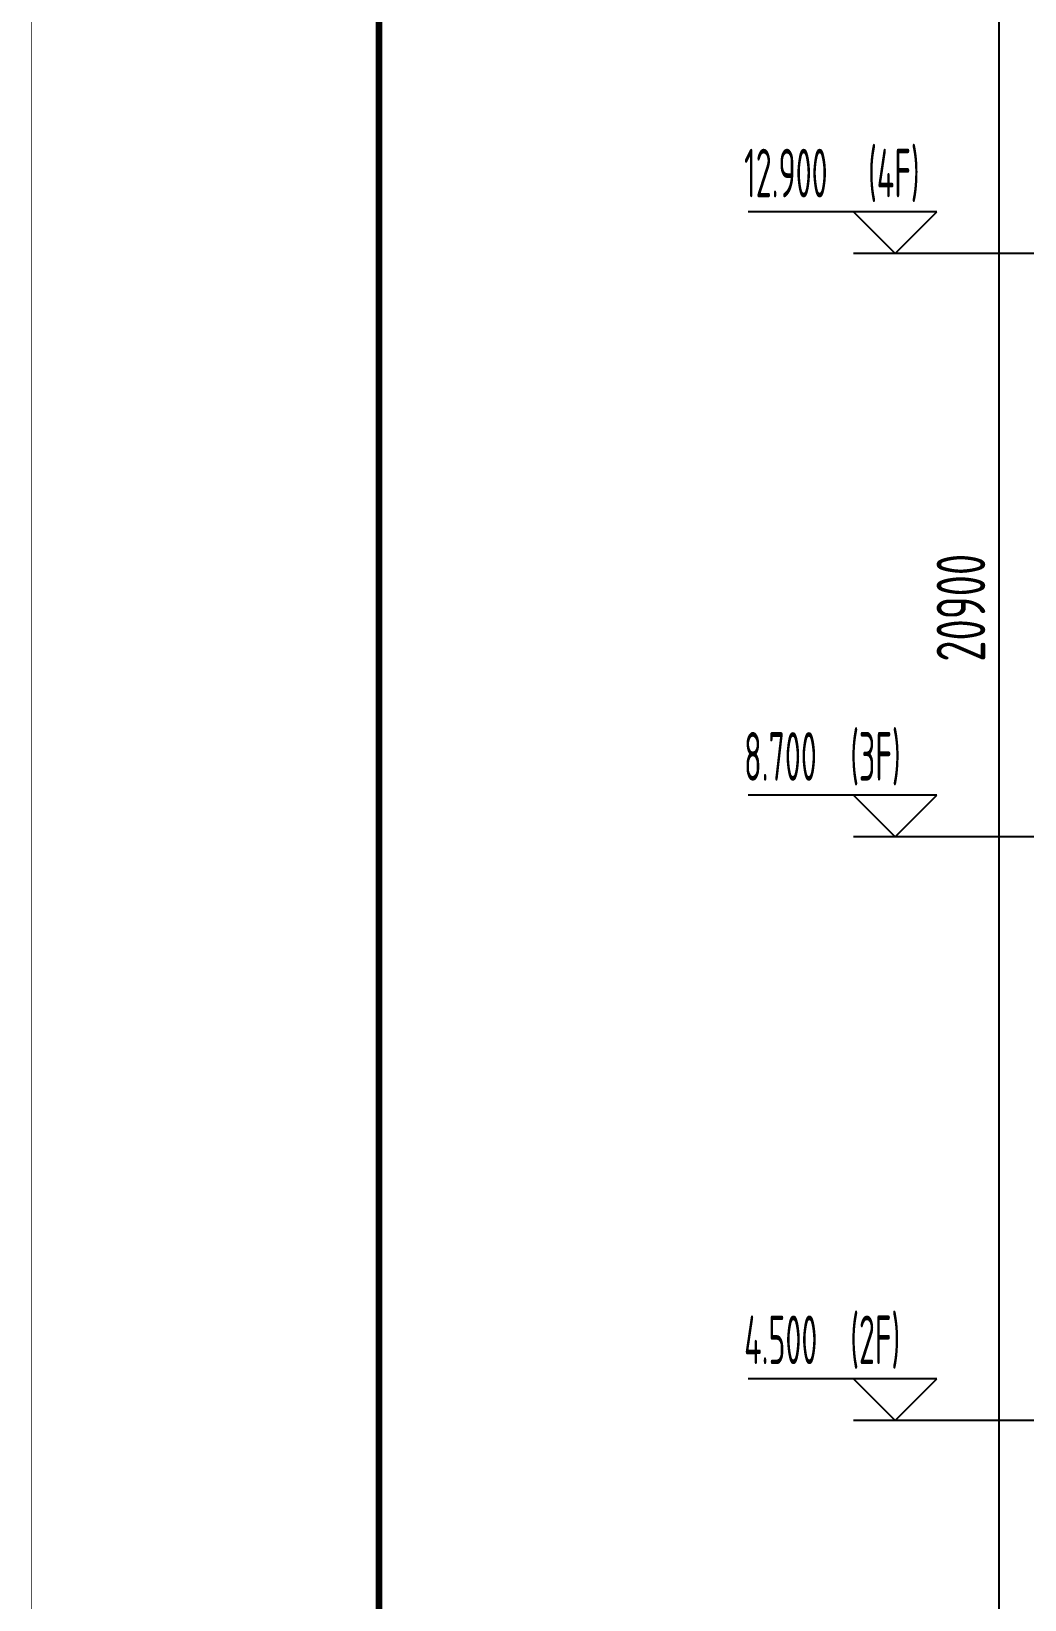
# Model space of a CAD drawing. Extents: x -863035 to 270371, y -8918 to 240488.
# Drawn here: x -399018 to -391868, y 34066 to 45356 of the extents above; entities that cross this region are included whole.
import ezdxf

# ---------------------------------------------------------------- set-up
doc = ezdxf.new("R2010")
doc.units = 0
doc.header["$LTSCALE"] = 1000
doc.header["$MEASUREMENT"] = 0
for name, color, linetype in [('01-标注_标高', 200, 'Continuous'), ('01-标注_轴线坐标', 132, 'Continuous'), ('02-TEXT_标注', 130, 'Continuous')]:
    doc.layers.add(name, color=color, linetype=linetype)
doc.layers.add('04-不打印_辅助线', color=165, linetype='Continuous', plot=False)
doc.styles.add('_TCH_DIM', font='ROS1', dxfattribs={"width": 0.75, "bigfont": 'JD'})
doc.styles.add('_TCH_DIM_T3', font='ROS1', dxfattribs={"width": 0.75, "bigfont": 'JD'})
doc.dimstyles.new('_TCH_ARCH&&100', dxfattribs={"dimtxt": 350, "dimasz": 100, "dimexe": 250, "dimexo": 300, "dimgap": 100, "dimtad": 1, "dimdec": 0, "dimzin": 0, "dimdsep": 46, "dimtxsty": '_TCH_DIM_T3', "dimblk": 'ARCHTICK', "dimcen": 0.09, "dimclrt": 7, "dimazin": 2, "dimtfac": 1, "dimtdec": 0, "dimtix": 1, "dimtmove": 2, "dimatfit": 3, "dimfxl": 0, "dimtolj": 1, "dimtzin": 0, "dimarcsym": 0})

# ---------------------------------------------------------------- blocks, each defined once
blk = doc.blocks.new('图框-A1')
for points, const_width in [([(0, 0), (841, 0), (841, 594), (0, 594)], 0.05), ([(766, 584), (25, 584), (25, 10), (766, 10)], 0.5)]:
    blk.add_lwpolyline(points, close=True, dxfattribs=dict(const_width=const_width))
blk = doc.blocks.new('_ArchTick')
at = {"color": 0, "linetype": 'ByBlock', "const_width": 0.4}
blk.add_lwpolyline([(-0.5, -0.5), (0.5, 0.5)], dxfattribs=at)
blk = doc.blocks.new('*D2257')
at = {"layer": '01-标注_轴线坐标', "color": 0, "lineweight": -2, "transparency": 16777216}
for p, q in [((6827, -2918), (4214, -2918)), ((4464, -23818), (4464, -2918)), ((6827, -23818), (4214, -23818))]:
    blk.add_line(p, q, dxfattribs=at)
at = {"layer": 'Defpoints', "color": 0, "transparency": 16777216}
for p in [(4464, -2918), (7127, -2918), (7127, -23818)]:
    blk.add_point(p, dxfattribs=at)
at = {"layer": '01-标注_轴线坐标', "color": 0, "lineweight": -2, "transparency": 16777216, "xscale": 100, "yscale": 100, "zscale": 100}
for p, rotation in [((4464, -2918), 90), ((4464, -23818), 270)]:
    blk.add_blockref('_ArchTick', p, dxfattribs=dict(at, rotation=rotation))
at = {"layer": '01-标注_轴线坐标', "color": 7, "transparency": 16777216, "insert": (4189, -13368), "char_height": 350, "attachment_point": 5, "rotation": 90, "style": '_TCH_DIM_T3'}
blk.add_mtext('\\A1;20900', dxfattribs=at)
blk = doc.blocks.new('lghjuytd')
at = {"layer": '01-标注_标高'}
for p, q in [((4014.8, -10518.3), (2658.2, -10518.3)), ((3714.8, -10818.3), (3414.8, -10518.3)), ((3714.8, -10818.3), (4014.8, -10518.3)), ((5214.8, -10818.3), (3414.8, -10818.3)), ((4014.8, -14718.3), (2658.2, -14718.3)), ((3714.8, -15018.3), (3414.8, -14718.3)), ((3714.8, -15018.3), (4014.8, -14718.3)), ((5214.8, -15018.3), (3414.8, -15018.3)), ((4014.8, -18918.3), (2658.2, -18918.3)), ((3714.8, -19218.3), (3414.8, -18918.3)), ((3714.8, -19218.3), (4014.8, -18918.3)), ((5214.8, -19218.3), (3414.8, -19218.3))]:
    blk.add_line(p, q, dxfattribs=at)
at = {"layer": '02-TEXT_标注', "style": '_TCH_DIM', "width": 0.5625}
for s, p in [('(4F)', (3520.5, -10413.3)), ('12.900', (2628.2, -10413.3)), ('8.700', (2628.2, -14613.3)), ('(3F)', (3392.2, -14613.3)), ('4.500', (2628.2, -18813.3)), ('(2F)', (3392.2, -18813.3))]:
    blk.add_text(s, height=350, dxfattribs=at).set_placement(p)
at = {"layer": '01-标注_轴线坐标'}
dim = blk.add_aligned_dim(p1=(7127.2, -23818.3), p2=(7127.2, -2918.3), distance=2663, dimstyle='_TCH_ARCH&&100', dxfattribs=at)
dim.commit()
dim.dimension.update_dxf_attribs({"geometry": '*D2257', "text_midpoint": (4189.2, -13368.3)})

msp = doc.modelspace()

# ---------------------------------------------------------------- linework, layer by layer
at = {"layer": '04-不打印_辅助线'}
msp.add_lwpolyline([(-396516, 27074.5), (-322416, 27074.5), (-322416, 54574.5), (-396516, 54574.5)], close=True, dxfattribs=at)

# ---------------------------------------------------------------- block references
at = {"xscale": 100, "yscale": 100, "zscale": 100}
msp.add_blockref('图框-A1', (-399016, 23674.5), dxfattribs=at)

# ---------------------------------------------------------------- next in the draw order: block references
msp.add_blockref('lghjuytd', (-396516, 54574.5))

doc.saveas('drawing.dxf')
